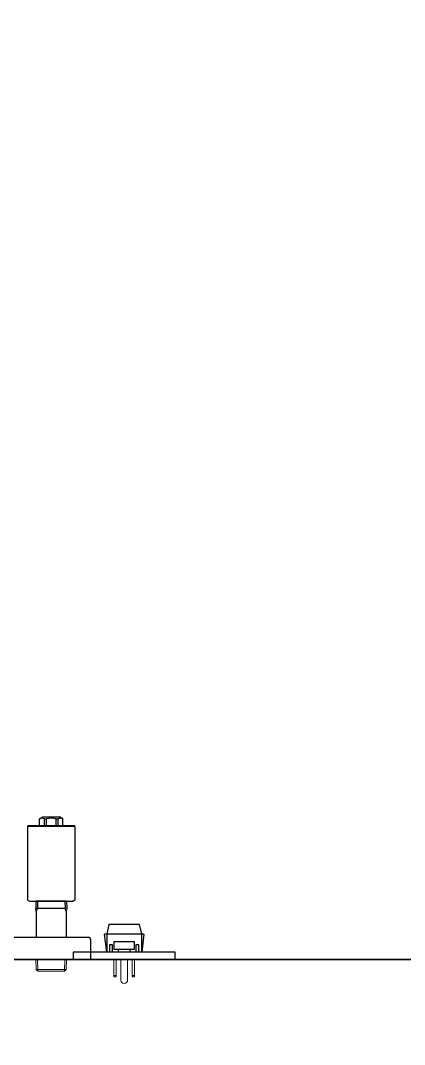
# Model space of a CAD drawing. Header units: centimetres. Extents: x -586 to 10005, y 2072 to 5664.
# Drawn here: x -489.1 to -462.8, y 3466.3 to 3536.4 of the extents above; entities that cross this region are included whole.
import ezdxf

# ---------------------------------------------------------------- set-up
doc = ezdxf.new("R2010")
doc.units = ezdxf.units.CM
doc.header["$MEASUREMENT"] = 0
for name, color, linetype in [('Furnitures', 7, 'Continuous'), ('Toilets', 4, 'Continuous'), ('Toilets_Details', 8, 'Continuous'), ('Walls', 6, 'Continuous')]:
    doc.layers.add(name, color=color, linetype=linetype)

msp = doc.modelspace()

# ---------------------------------------------------------------- linework, layer by layer
at = {"layer": 'Furnitures'}
for centre, radius, start, end in [((-487.614, 3481.466), 0.359, 62.29186, 117.70814), ((-486.98, 3480.483), 1.342, 75.7777, 104.2223), ((-486.347, 3481.466), 0.359, 62.29195, 117.70805), ((-488.555, 3481.267), 0.05, 90, 180), ((-487.84, 3481.377), 0.06, 270, 0), ((-486.12, 3481.377), 0.06, 180, 270), ((-485.405, 3481.267), 0.05, 0, 90), ((-484.38, 3473.557), 0.1, 0, 90)]:
    msp.add_arc(centre, radius, start, end, dxfattribs=at)
at = {"layer": 'Furnitures', "lineweight": 0}
for start, end in [(180, 270), (270, 0)]:
    msp.add_arc((-481.98, 3470.75), 0.233, start, end, dxfattribs=at)
at = {"layer": 'Toilets'}
msp.add_lwpolyline([(-315.486, 3692.15), (-405.486, 3692.149), (-405.486, 3682.157), (-565.486, 3682.157), (-565.486, 3472.157), (-315.486, 3472.157)], close=True, dxfattribs=at)
at = {"layer": 'Toilets_Details'}
for p, q in [((-487.78, 3481.784), (-487.549, 3481.917)), ((-487.78, 3481.377), (-487.78, 3481.784)), ((-487.549, 3481.917), (-486.411, 3481.917)), ((-487.447, 3481.317), (-487.447, 3481.784)), ((-487.447, 3481.784), (-487.31, 3481.784)), ((-487.31, 3481.317), (-487.31, 3481.784)), ((-486.651, 3481.317), (-486.651, 3481.784)), ((-486.651, 3481.784), (-486.514, 3481.784)), ((-486.514, 3481.317), (-486.514, 3481.784)), ((-486.18, 3481.784), (-486.411, 3481.917)), ((-486.18, 3481.377), (-486.18, 3481.784)), ((-488.605, 3481.267), (-488.605, 3476.229)), ((-485.355, 3481.267), (-488.605, 3481.267)), ((-486.98, 3481.317), (-488.555, 3481.317)), ((-485.405, 3481.317), (-486.98, 3481.317)), ((-485.355, 3481.267), (-485.355, 3476.229)), ((-488.605, 3476.229), (-488.48, 3476.157)), ((-488.48, 3476.157), (-485.48, 3476.157)), ((-488.031, 3476.157), (-488.047, 3475.657)), ((-485.929, 3476.157), (-488.031, 3476.157)), ((-487.915, 3476.157), (-487.931, 3475.657)), ((-486.046, 3476.157), (-486.03, 3475.657)), ((-485.929, 3476.157), (-485.914, 3475.657)), ((-485.355, 3476.229), (-485.48, 3476.157)), ((-488.01, 3475.457), (-488.047, 3475.657)), ((-486.03, 3475.657), (-488.047, 3475.657)), ((-487.931, 3475.657), (-488.01, 3475.457)), ((-488.01, 3475.457), (-488.01, 3473.657)), ((-485.95, 3475.457), (-486.03, 3475.657)), ((-485.914, 3475.657), (-485.95, 3475.457)), ((-485.95, 3475.457), (-485.95, 3473.657)), ((-483.03, 3474.557), (-483.18, 3473.89)), ((-480.93, 3474.557), (-483.03, 3474.557)), ((-480.78, 3473.887), (-480.93, 3474.557)), ((-486.98, 3473.657), (-489.58, 3473.657)), ((-484.38, 3473.657), (-486.98, 3473.657)), ((-484.28, 3473.557), (-484.28, 3472.157)), ((-480.63, 3473.888), (-483.33, 3473.888)), ((-483.18, 3472.657), (-483.33, 3473.888)), ((-483.18, 3473.89), (-483.18, 3472.657)), ((-482.68, 3473.357), (-482.68, 3472.857)), ((-481.28, 3473.357), (-482.68, 3473.357)), ((-481.28, 3472.857), (-481.28, 3473.357)), ((-480.63, 3473.888), (-480.78, 3472.657)), ((-480.78, 3472.657), (-480.78, 3473.887)), ((-485.48, 3472.657), (-485.48, 3472.157)), ((-478.48, 3472.657), (-485.48, 3472.657)), ((-480.78, 3472.657), (-483.18, 3472.657)), ((-482.98, 3473.157), (-482.98, 3472.657)), ((-482.78, 3473.157), (-482.98, 3473.157)), ((-482.78, 3472.657), (-482.78, 3473.157)), ((-482.68, 3472.857), (-481.28, 3472.857)), ((-482.38, 3472.657), (-482.38, 3472.857)), ((-481.58, 3472.657), (-481.58, 3472.857)), ((-481.18, 3473.157), (-481.18, 3472.657)), ((-480.98, 3473.157), (-481.18, 3473.157)), ((-480.98, 3472.657), (-480.98, 3473.157)), ((-478.48, 3472.157), (-478.48, 3472.657)), ((-489.68, 3472.157), (-486.98, 3472.157)), ((-486.98, 3472.157), (-484.28, 3472.157))]:
    msp.add_line(p, q, dxfattribs=at)
at = {"layer": 'Toilets_Details', "lineweight": 0}
for p, q in [((-488.01, 3471.477), (-488.031, 3472.157)), ((-487.89, 3471.357), (-487.915, 3472.157)), ((-486.071, 3471.357), (-486.046, 3472.157)), ((-485.951, 3471.477), (-485.929, 3472.157)), ((-482.68, 3470.961), (-482.68, 3472.157)), ((-482.53, 3472.157), (-482.53, 3470.961)), ((-482.213, 3472.157), (-482.213, 3470.75)), ((-481.748, 3470.75), (-481.748, 3472.157)), ((-481.43, 3470.961), (-481.43, 3472.157)), ((-481.28, 3472.157), (-481.28, 3470.961)), ((-487.89, 3471.357), (-488.01, 3471.477)), ((-485.951, 3471.477), (-488.01, 3471.477)), ((-486.074, 3471.357), (-487.887, 3471.357)), ((-486.071, 3471.357), (-485.951, 3471.477)), ((-482.68, 3471.057), (-482.53, 3471.057)), ((-482.53, 3470.961), (-482.68, 3470.961)), ((-481.28, 3471.057), (-481.43, 3471.057)), ((-481.28, 3470.961), (-481.43, 3470.961))]:
    msp.add_line(p, q, dxfattribs=at)
at = {"layer": 'Toilets_Details'}
for centre, radius, start, end in [((-487.614, 3481.466), 0.359, 62.29186, 117.70814), ((-486.98, 3480.483), 1.342, 75.7777, 104.2223), ((-486.347, 3481.466), 0.359, 62.29195, 117.70805), ((-488.555, 3481.267), 0.05, 90, 180), ((-487.84, 3481.377), 0.06, 270, 0), ((-486.12, 3481.377), 0.06, 180, 270), ((-485.405, 3481.267), 0.05, 0, 90), ((-484.38, 3473.557), 0.1, 0, 90)]:
    msp.add_arc(centre, radius, start, end, dxfattribs=at)
at = {"layer": 'Toilets_Details', "lineweight": 0}
for start, end in [(180, 270), (270, 0)]:
    msp.add_arc((-481.98, 3470.75), 0.233, start, end, dxfattribs=at)
at = {"layer": 'Walls'}
msp.add_lwpolyline([(-405.486, 3692.147), (-565.868, 3692.147), (-565.906, 3757.167), (-585.906, 3757.167), (-585.486, 3047.147), (-565.486, 3047.147), (-565.732, 3462.157), (224.514, 3462.157), (224.514, 3162.157), (234.514, 3162.157), (234.514, 3472.157), (232.374, 3870.328), (222.374, 3870.328), (223.331, 3692.162), (-305.486, 3692.157), (-315.486, 3692.157), (-315.486, 3472.157), (-565.738, 3472.157), (-565.862, 3682.157), (-405.486, 3682.157)], close=True, dxfattribs=at)

doc.saveas('drawing.dxf')
